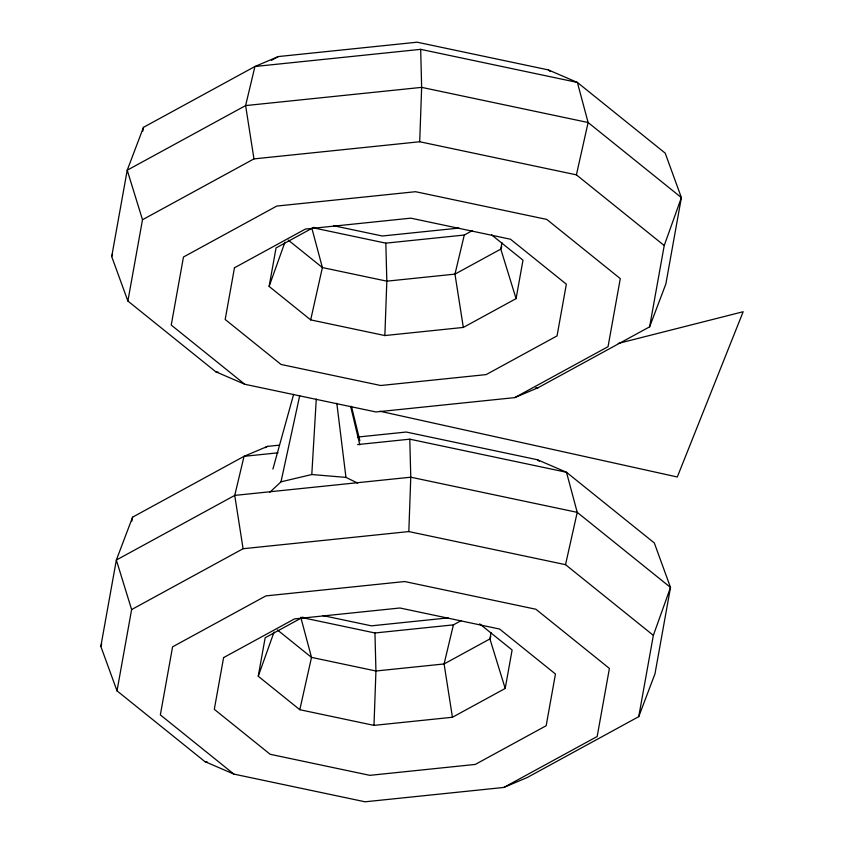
<?xml version="1.0" encoding="UTF-8"?>
<svg xmlns="http://www.w3.org/2000/svg" width="844" height="844" viewBox="0 0 844 844"><rect width="100%" height="100%" fill="white"/><g stroke="black" fill="none" stroke-linecap="round" stroke-linejoin="round"><path stroke-width="1.27" d="M491.567 234.854L522.995 260.152L516.074 298.628L463.324 327.43L384.864 335.553L386.826 281.168L385.835 243.146L312.934 227.753M373.987 725.376L375.939 671.001L374.958 632.979L300.781 617.312L311.51 657.392L299.81 709.709L373.987 725.376L452.437 717.263L505.197 688.461L512.118 649.975L479.666 623.864M649.616 326.839L664.228 245.541L576.41 174.845L419.7 141.75L421.652 87.365L420.671 49.342L254.93 66.497L143.469 127.338L127.222 170.203L111.703 256.555L127.887 301.034L215.705 371.729L244.76 384.263L375.96 411.967L514.734 397.619L538.155 387.681L649.616 326.839L665.863 283.964L681.382 197.612L665.199 153.144L577.38 82.438L548.326 69.904L417.126 42.2L278.351 56.559L254.93 66.497L245.615 105.584L253.96 158.894L142.499 219.735L127.887 301.034M279.258 445.168L267.474 446.381L244.053 456.319L132.592 517.161L116.345 560.036L100.826 646.388L117.01 690.856L204.828 761.562L233.883 774.096L365.083 801.8L503.847 787.441L527.278 777.503L638.739 716.661L653.351 635.363L565.533 564.668L408.823 531.572L410.775 477.198L409.794 439.175L357.592 444.577M269.922 492.179L280.989 481.818L311.795 474.528L316.278 399.033M142.773 131.21L143.469 127.338M131.896 521.033L132.592 517.161M117.01 690.856L131.622 609.568L116.345 560.036L234.737 495.407L410.775 477.198L577.222 512.35L670.505 587.445L654.986 673.797L638.739 716.661M384.864 335.553L310.687 319.887L269.12 286.422L276.041 247.936L313.894 227.279M299.81 709.709L258.243 676.244L265.153 637.769L303.007 617.101M501.958 242.671L500.798 249.107L516.074 298.628M491.071 632.504L489.921 638.929L505.197 688.461M280.989 481.818L299.704 395.646M310.687 319.887L322.387 267.569L311.995 228.735M576.41 174.845L588.11 122.517L577.38 82.438L420.671 49.342M565.533 564.668L577.222 512.35L566.493 472.271L537.449 459.737L406.238 432.033L357.803 437.044M472.313 230.655L464.284 235.033L454.969 274.121L463.324 327.43M461.436 620.477L453.407 624.866L444.092 663.954L452.437 717.263M272.907 469.085L293.649 394.327M111.703 256.555L112.579 254.097M100.826 646.388L101.702 643.93M269.12 286.422L284.956 242.186M258.243 676.244L274.078 632.008M664.228 245.541L681.382 197.612L588.11 122.517L421.652 87.365L245.615 105.584L127.222 170.203L142.499 219.735M653.351 635.363L670.505 587.445L654.322 542.966L566.493 472.271L409.794 439.175M501.726 246.659L500.798 249.107L454.969 274.121L386.826 281.168L322.387 267.569L288.279 240.107M490.849 636.481L489.921 638.929L444.092 663.954L375.939 671.001L311.51 657.392L277.402 629.941M271.441 60.335L278.351 56.559M265.174 447.647L267.474 446.381M514.734 397.619L608.049 346.673L620.287 278.604L546.764 219.419L415.554 191.704L276.79 206.063L183.464 257.009L171.237 325.067L244.76 384.263M131.622 609.568L243.083 548.727L408.823 531.572M503.847 787.441L597.172 736.506L609.41 668.437L535.877 609.241L404.677 581.537L265.913 595.896L172.587 646.831L160.349 714.9L233.883 774.096M618.219 343.434L743.174 311.731L677.299 476.987L379.916 411.228M253.96 158.894L419.7 141.75M459.073 228.059L382.29 236.003L333.728 225.749M385.835 243.146L464.284 235.033M535.55 387.945L538.155 387.681M277.982 452.817L244.053 456.319L234.737 495.407L243.083 548.727M448.196 617.892L371.402 625.837L322.841 615.582M374.958 632.979L453.407 624.866M311.795 474.528L345.956 477.398L357.592 483.084M215.705 371.729L218.279 372.278M204.828 761.562L207.392 762.1M548.326 69.904L550.372 71.55M537.449 459.737L539.485 461.383M351.463 406.375L359.871 440.695M350.65 406.344L359.808 444.83M336.819 403.253L345.956 477.398M234.474 267.78L225.179 319.486L281.041 364.46L380.718 385.508L486.144 374.599L557.051 335.901L566.345 284.185L510.483 239.221L410.796 218.163L305.38 229.072L234.474 267.78M223.597 657.603L214.302 709.319L270.164 754.283L369.841 775.341L475.267 764.432L546.163 725.734L555.457 674.018L499.595 629.044L399.919 607.996L294.493 618.905L223.597 657.603"/></g></svg>
